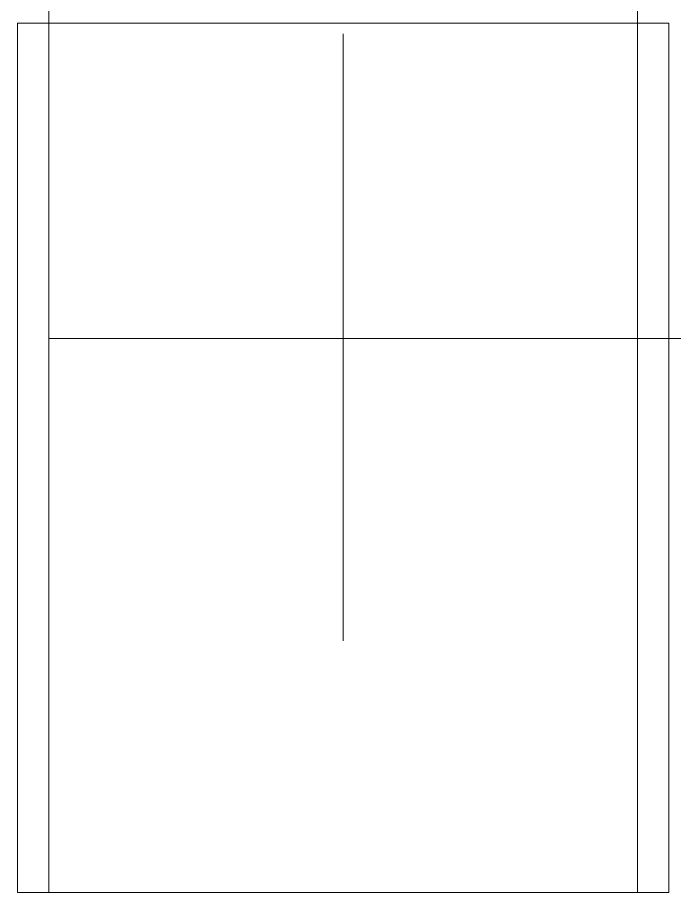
# Model space of a CAD drawing. Header units: millimetres. Extents: x -1949 to 1995, y -1808 to 1842.
# Drawn here: x -1758 to -850, y -1808 to -601 of the extents above; entities that cross this region are included whole.
import ezdxf

# ---------------------------------------------------------------- set-up
doc = ezdxf.new("R2010")
doc.units = ezdxf.units.MM
doc.layers.add('Referance lines', color=2, linetype='Continuous', lineweight=0, true_color=0xffff00)

msp = doc.modelspace()

# ---------------------------------------------------------------- linework, layer by layer
at = {"layer": 'Referance lines'}
for p, q in [((-1714.98682, -564.2783), (-1714.98682, -1808.3916)), ((-901.60962, -564.2783), (-901.60962, -1808.3916)), ((-1758.28862, -1808.3916), (-1758.28862, -608.3916)), ((-1758.28862, -608.3916), (-858.28862, -608.3916)), ((-858.28862, -608.3916), (-858.28862, -1808.3916)), ((-901.60962, -1043.5706), (-1714.96762, -1043.5706)), ((-858.28862, -1808.3916), (-1758.28862, -1808.3916))]:
    msp.add_line(p, q, dxfattribs=at)
at = {"layer": 'Referance lines', "color": 2, "true_color": 0xffff00}
for p, q in [((-1308.28862, -623.07729), (-1308.28862, -1461.07342)), ((-963.16863, -1043.5706), (-663.16863, -1043.5706))]:
    msp.add_line(p, q, dxfattribs=at)

doc.saveas('drawing.dxf')
